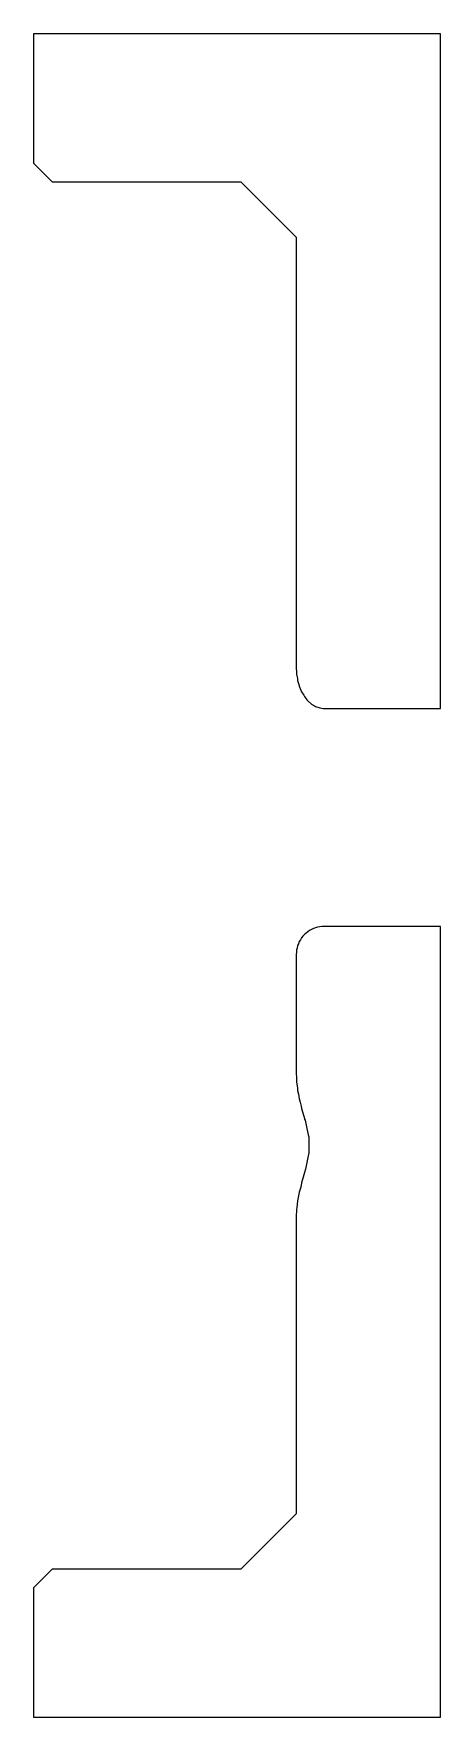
# Model space of a CAD drawing. Header units: metres. Extents: x 0 to 47.5, y 0 to 45.5.
# Drawn here: x 0 to 11, y 0 to 45.5 of the extents above.
import ezdxf

# ---------------------------------------------------------------- set-up
doc = ezdxf.new("R2010")
doc.units = ezdxf.units.M

msp = doc.modelspace()

# ---------------------------------------------------------------- linework, layer by layer
for p, q in [((11, 45.5), (0, 45.5)), ((0, 45.5), (0, 42)), ((11, 27.2643), (11, 45.5)), ((0, 42), (0.5, 41.5)), ((0.5, 41.5), (5.60409, 41.5)), ((5.60409, 41.5), (7.10409, 40)), ((7.10409, 40), (7.10409, 28.3616)), ((7.10409, 28.3616), (7.11051, 28.2422)), ((7.11051, 28.2422), (7.11332, 28.19)), ((7.11332, 28.19), (7.13277, 28.0714)), ((7.13277, 28.0714), (7.14079, 28.0225)), ((7.14079, 28.0225), (7.17322, 27.908)), ((7.17322, 27.908), (7.18583, 27.8634)), ((7.18583, 27.8634), (7.23079, 27.7561)), ((7.23079, 27.7561), (7.24732, 27.7166)), ((7.24732, 27.7166), (7.30396, 27.6196)), ((7.30396, 27.6196), (7.32376, 27.5857)), ((7.32376, 27.5857), (7.39084, 27.5018)), ((7.39084, 27.5018), (7.41325, 27.4738)), ((7.41325, 27.4738), (7.51359, 27.3839)), ((7.51359, 27.3839), (7.59644, 27.3337)), ((7.59644, 27.3337), (7.62232, 27.318)), ((7.62232, 27.318), (7.7099, 27.2872)), ((7.7099, 27.2872), (7.73676, 27.2778)), ((7.73676, 27.2778), (7.82672, 27.2674)), ((7.82672, 27.2674), (7.85409, 27.2643)), ((7.85409, 27.2643), (11, 27.2643)), ((7.18583, 20.9641), (7.16031, 20.9024)), ((7.21355, 21.0094), (7.18583, 20.9641)), ((7.24732, 21.0645), (7.21355, 21.0094)), ((7.28305, 21.1064), (7.24732, 21.0645)), ((7.32376, 21.1541), (7.28305, 21.1064)), ((7.36694, 21.191), (7.32376, 21.1541)), ((7.41325, 21.2306), (7.36694, 21.191)), ((7.46296, 21.2611), (7.41325, 21.2306)), ((7.51359, 21.2921), (7.46296, 21.2611)), ((7.56854, 21.3149), (7.51359, 21.2921)), ((7.62232, 21.3372), (7.56854, 21.3149)), ((7.68087, 21.3512), (7.62232, 21.3372)), ((7.73676, 21.3647), (7.68087, 21.3512)), ((7.79705, 21.3694), (7.73676, 21.3647)), ((7.85409, 21.3739), (7.79705, 21.3694)), ((11, 21.3739), (7.85409, 21.3739)), ((11, 0), (11, 21.3739)), ((7.10777, 20.6702), (7.10409, 20.6234)), ((7.10409, 20.6234), (7.10409, 17.3643)), ((7.11332, 20.7408), (7.10777, 20.6702)), ((7.12474, 20.7884), (7.11332, 20.7408)), ((7.14079, 20.8553), (7.12474, 20.7884)), ((7.16031, 20.9024), (7.14079, 20.8553)), ((7.10409, 17.3643), (7.10608, 17.3238)), ((7.10608, 17.3238), (7.11262, 17.1904)), ((7.11262, 17.1904), (7.11313, 17.177)), ((7.11313, 17.177), (7.11332, 17.1719)), ((7.11332, 17.1719), (7.13262, 17.0062)), ((7.13262, 17.0062), (7.14079, 16.936)), ((7.14079, 16.936), (7.15957, 16.8425)), ((7.15957, 16.8425), (7.18583, 16.7118)), ((7.18583, 16.7118), (7.19343, 16.6862)), ((7.19343, 16.6862), (7.21203, 16.6236)), ((7.21203, 16.6236), (7.23447, 16.5139)), ((7.23447, 16.5139), (7.24732, 16.4511)), ((7.24732, 16.4511), (7.28029, 16.3354)), ((7.28029, 16.3354), (7.32376, 16.183)), ((7.32376, 16.183), (7.32997, 16.1671)), ((7.32997, 16.1671), (7.34218, 16.1358)), ((7.34218, 16.1358), (7.37859, 15.9566)), ((7.37859, 15.9566), (7.41325, 15.7859)), ((7.41325, 15.7859), (7.42571, 15.7419)), ((7.42571, 15.7419), (7.44072, 15.6889)), ((7.44072, 15.6889), (7.44484, 15.3896)), ((7.41325, 15.1248), (7.35565, 14.811)), ((7.44669, 15.2554), (7.41325, 15.1248)), ((7.44484, 15.3896), (7.44669, 15.2554)), ((7.29006, 14.6012), (7.24732, 14.4438)), ((7.32376, 14.7253), (7.29006, 14.6012)), ((7.35565, 14.811), (7.32376, 14.7253)), ((7.18583, 14.1931), (7.16606, 14.0916)), ((7.22495, 14.3289), (7.18583, 14.1931)), ((7.24732, 14.4438), (7.22495, 14.3289)), ((7.11245, 13.7127), (7.10409, 13.5383)), ((7.11332, 13.7308), (7.11245, 13.7127)), ((7.11942, 13.7724), (7.11332, 13.7308)), ((7.14079, 13.9618), (7.11942, 13.7724)), ((7.16606, 14.0916), (7.14079, 13.9618)), ((7.10409, 13.5383), (7.10409, 5.5)), ((7.10409, 5.5), (5.60409, 4)), ((0.5, 4), (0, 3.5)), ((5.60409, 4), (0.5, 4)), ((0, 3.5), (0, 0)), ((0, 0), (11, 0))]:
    msp.add_line(p, q)

doc.saveas('drawing.dxf')
